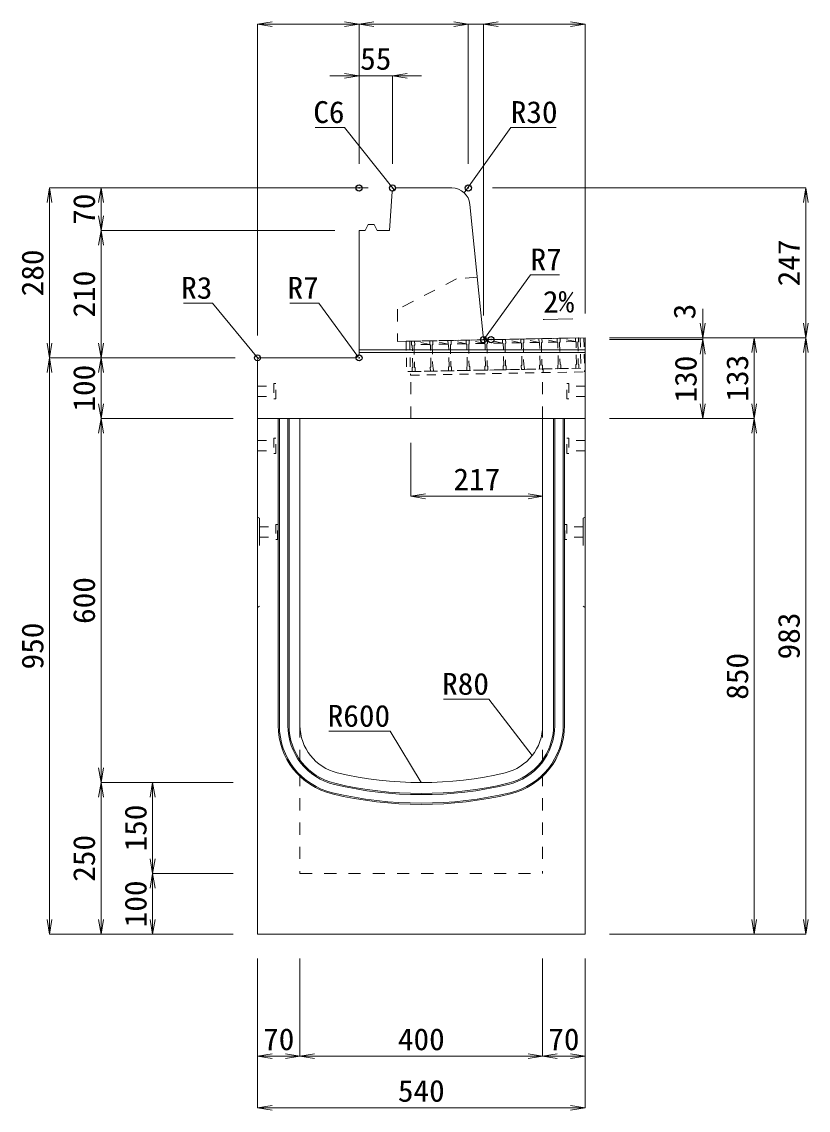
# Model space of a CAD drawing. Units: millimetres at full size; some dimension numbers follow another scale. Extents: x -18734 to 51600, y -18820 to 17820.
# Drawn here: x -5959 to -4662, y 7098 to 8892 of the extents above; entities that cross this region are included whole.
import ezdxf
from ezdxf.enums import TextEntityAlignment as Align

# ---------------------------------------------------------------- set-up
doc = ezdxf.new("R2010")
doc.units = ezdxf.units.MM
doc.header["$LTSCALE"] = 20
doc.header["$PDMODE"] = 32
doc.header["$PDSIZE"] = 10
doc.linetypes.add('USER1', pattern=[2, 1, -1])
doc.linetypes.add('USER2', pattern=[1.35, 0.75, -0.6])
for name, color, linetype, lineweight in [('インサート', 3, 'USER2', 9), ('グレーチング', 7, 'USER2', 5), ('受枠', 3, 'USER2', 9), ('寸法線', 7, 'Continuous', 13), ('引出線', 4, 'Continuous', 13), ('本体', 2, 'Continuous', 13), ('目地', 132, 'Continuous', 5)]:
    doc.layers.add(name, color=color, linetype=linetype, lineweight=lineweight)
doc.layers.add('作業エリア', color=11, linetype='Continuous')
doc.styles.add('ＭＳ 明朝', font='')
doc.styles.get('ＭＳ 明朝').set_extended_font_data('MS Mincho')

# ---------------------------------------------------------------- blocks, each defined once
blk = doc.blocks.new('open_arrow')
at = {"color": 0, "linetype": 'Continuous', "lineweight": -2}
blk.add_lwpolyline([(7.5, 1.25), (0, 0), (7.5, -1.25)], dxfattribs=at)

msp = doc.modelspace()

# ---------------------------------------------------------------- linework, layer by layer
at = {"layer": 'インサート'}
for p, q in [((-5570, 8291.66), (-5543, 8291.66)), ((-5570, 8291.66), (-5570, 8274.66)), ((-5540, 8295.66), (-5543, 8295.66)), ((-5543, 8295.66), (-5543, 8270.66)), ((-5540, 8270.66), (-5540, 8295.66)), ((-5060, 8295.66), (-5057, 8295.66)), ((-5060, 8270.66), (-5060, 8295.66)), ((-5057, 8295.66), (-5057, 8270.66)), ((-5030, 8291.66), (-5057, 8291.66)), ((-5030, 8291.66), (-5030, 8274.66)), ((-5570, 8274.66), (-5543, 8274.66)), ((-5030, 8274.66), (-5057, 8274.66)), ((-5543, 8270.66), (-5540, 8270.66)), ((-5057, 8270.66), (-5060, 8270.66)), ((-5570, 8201.66), (-5543, 8201.66)), ((-5570, 8201.66), (-5570, 8184.66)), ((-5540, 8205.66), (-5543, 8205.66)), ((-5543, 8205.66), (-5543, 8180.66)), ((-5540, 8180.66), (-5540, 8205.66)), ((-5060, 8205.66), (-5057, 8205.66)), ((-5060, 8180.66), (-5060, 8205.66)), ((-5057, 8205.66), (-5057, 8180.66)), ((-5030, 8201.66), (-5057, 8201.66)), ((-5030, 8201.66), (-5030, 8184.66)), ((-5570, 8184.66), (-5543, 8184.66)), ((-5030, 8184.66), (-5057, 8184.66)), ((-5543, 8180.66), (-5540, 8180.66)), ((-5057, 8180.66), (-5060, 8180.66)), ((-5566.8, 8059.66), (-5539.8, 8059.66)), ((-5566.8, 8059.66), (-5566.8, 8042.66)), ((-5536.8, 8063.66), (-5539.8, 8063.66)), ((-5539.8, 8063.66), (-5539.8, 8038.66)), ((-5536.8, 8038.66), (-5536.8, 8063.66)), ((-5063.2, 8063.66), (-5060.2, 8063.66)), ((-5063.2, 8038.66), (-5063.2, 8063.66)), ((-5060.2, 8063.66), (-5060.2, 8038.66)), ((-5033.2, 8059.66), (-5060.2, 8059.66)), ((-5033.2, 8059.66), (-5033.2, 8042.66)), ((-5566.8, 8042.66), (-5539.8, 8042.66)), ((-5539.8, 8038.66), (-5536.8, 8038.66)), ((-5060.2, 8038.66), (-5063.2, 8038.66)), ((-5033.2, 8042.66), (-5060.2, 8042.66))]:
    msp.add_line(p, q, dxfattribs=at)
at = {"layer": 'グレーチング'}
for p, q in [((-5316.03, 8365.63), (-5041.08, 8370.95)), ((-5285.92, 8360.21), (-5311.03, 8365.72)), ((-5255.93, 8360.79), (-5281.04, 8366.31)), ((-5255.93, 8360.79), (-5280.92, 8360.31)), ((-5225.93, 8361.37), (-5251.04, 8366.89)), ((-5225.93, 8361.37), (-5250.93, 8360.89)), ((-5195.94, 8361.95), (-5221.05, 8367.47)), ((-5195.94, 8361.95), (-5220.93, 8361.47)), ((-5165.94, 8362.53), (-5191.05, 8368.05)), ((-5165.94, 8362.53), (-5190.94, 8362.05)), ((-5135.95, 8363.11), (-5161.06, 8368.63)), ((-5135.95, 8363.11), (-5160.94, 8362.63)), ((-5105.95, 8363.69), (-5131.07, 8369.21)), ((-5105.95, 8363.69), (-5130.95, 8363.21)), ((-5075.96, 8364.27), (-5101.07, 8369.79)), ((-5075.96, 8364.27), (-5100.95, 8363.79)), ((-5045.96, 8364.85), (-5071.08, 8370.37)), ((-5045.96, 8364.85), (-5070.96, 8364.37)), ((-5285.92, 8360.21), (-5310.92, 8359.73)), ((-5315.06, 8315.64), (-5040.11, 8320.96))]:
    msp.add_line(p, q, dxfattribs=at)
for points in [[(-5316.03, 8365.63), (-5311.03, 8365.72), (-5310.92, 8359.73), (-5311.9, 8358.71), (-5311.2, 8322.71), (-5310.18, 8321.73), (-5310.06, 8315.73), (-5315.06, 8315.64), (-5315.18, 8321.64), (-5314.2, 8322.66), (-5314.9, 8358.65), (-5315.91, 8359.63)], [(-5281.2, 8323.29), (-5280.19, 8322.31), (-5280.07, 8316.31), (-5285.07, 8316.22), (-5285.18, 8322.22), (-5284.2, 8323.24), (-5284.9, 8359.23), (-5285.92, 8360.21), (-5286.04, 8366.21), (-5281.04, 8366.31), (-5280.92, 8360.31), (-5281.9, 8359.29)], [(-5251.21, 8323.87), (-5250.19, 8322.89), (-5250.08, 8316.9), (-5255.07, 8316.8), (-5255.19, 8322.8), (-5254.21, 8323.82), (-5254.91, 8359.81), (-5255.93, 8360.79), (-5256.04, 8366.79), (-5251.04, 8366.89), (-5250.93, 8360.89), (-5251.91, 8359.87)], [(-5221.22, 8324.45), (-5220.2, 8323.47), (-5220.08, 8317.48), (-5225.08, 8317.38), (-5225.2, 8323.38), (-5224.22, 8324.4), (-5224.91, 8360.39), (-5225.93, 8361.37), (-5226.05, 8367.37), (-5221.05, 8367.47), (-5220.93, 8361.47), (-5221.91, 8360.45)], [(-5191.22, 8325.04), (-5190.2, 8324.06), (-5190.09, 8318.06), (-5195.09, 8317.96), (-5195.2, 8323.96), (-5194.22, 8324.98), (-5194.92, 8360.97), (-5195.94, 8361.95), (-5196.05, 8367.95), (-5191.05, 8368.05), (-5190.94, 8362.05), (-5191.92, 8361.03)], [(-5164.23, 8325.56), (-5164.92, 8361.55), (-5165.94, 8362.53), (-5166.06, 8368.53), (-5161.06, 8368.63), (-5160.94, 8362.63), (-5161.92, 8361.61), (-5161.23, 8325.62), (-5160.21, 8324.64), (-5160.09, 8318.64), (-5165.09, 8318.54), (-5165.21, 8324.54)], [(-5134.23, 8326.14), (-5134.93, 8362.13), (-5135.95, 8363.11), (-5136.06, 8369.11), (-5131.07, 8369.21), (-5130.95, 8363.21), (-5131.93, 8362.19), (-5131.23, 8326.2), (-5130.21, 8325.22), (-5130.1, 8319.22), (-5135.1, 8319.12), (-5135.21, 8325.12)], [(-5100.95, 8363.79), (-5101.94, 8362.77), (-5101.24, 8326.78), (-5100.22, 8325.8), (-5100.1, 8319.8), (-5105.1, 8319.7), (-5105.22, 8325.7), (-5104.24, 8326.72), (-5104.93, 8362.71), (-5105.95, 8363.69), (-5106.07, 8369.69), (-5101.07, 8369.79)], [(-5070.96, 8364.37), (-5071.94, 8363.35), (-5071.24, 8327.36), (-5070.22, 8326.38), (-5070.11, 8320.38), (-5075.11, 8320.28), (-5075.22, 8326.28), (-5074.24, 8327.3), (-5074.94, 8363.29), (-5075.96, 8364.27), (-5076.08, 8370.27), (-5071.08, 8370.37)], [(-5045.11, 8320.86), (-5045.23, 8326.86), (-5044.25, 8327.88), (-5044.95, 8363.87), (-5045.96, 8364.85), (-5046.08, 8370.85), (-5041.08, 8370.95), (-5040.97, 8364.95), (-5041.95, 8363.93), (-5041.25, 8327.94), (-5040.23, 8326.96), (-5040.11, 8320.96)]]:
    msp.add_lwpolyline(points, close=True, dxfattribs=at)
at = {"layer": '作業エリア'}
for p in [(-5402.5, 8618.16), (-5402.5, 8618.16), (-5347.5, 8618.16), (-5222.5, 8618.16), (-5197.5, 8368.16), (-5185, 8368.16), (-5570, 8338.16), (-5402.5, 8338.16)]:
    msp.add_point(p, dxfattribs=at)
at = {"layer": '受枠'}
for p, q in [((-5325.03, 8365.45), (-5032.08, 8371.12)), ((-5325.03, 8365.45), (-5324.06, 8315.46)), ((-5319.03, 8365.57), (-5317.95, 8309.58)), ((-5038.08, 8371.01), (-5037.11, 8321.02)), ((-5032.08, 8371.12), (-5031, 8315.13)), ((-5037.11, 8321.02), (-5324.06, 8315.46)), ((-5317.95, 8309.58), (-5031, 8315.13))]:
    msp.add_line(p, q, dxfattribs=at)
at = {"layer": '受枠', "linetype": 'Continuous'}
msp.add_line((-5099.1, 8319.82), (-5098.99, 8313.82), dxfattribs=at)
at = {"layer": '寸法線'}
for p, q in [((-5570, 8888.12), (-5402.5, 8888.12)), ((-5570, 8375.16), (-5570, 8888.12)), ((-5402.5, 8658.16), (-5402.5, 8888.12)), ((-5402.5, 8888.12), (-5222.5, 8888.12)), ((-5402.5, 8658.16), (-5402.5, 8888.12)), ((-5270.5, 8888.12), (-5149.5, 8888.12)), ((-5222.5, 8658.16), (-5222.5, 8888.12)), ((-5222.5, 8658.16), (-5222.5, 8888.12)), ((-5197.5, 8408.16), (-5197.5, 8888.12)), ((-5197.5, 8888.12), (-5030, 8888.12)), ((-5197.5, 8408.16), (-5197.5, 8888.12)), ((-5030, 8411.16), (-5030, 8888.12)), ((-5450.5, 8803.12), (-5299.5, 8803.12)), ((-5402.5, 8658.16), (-5402.5, 8803.12)), ((-5347.5, 8658.16), (-5347.5, 8803.12)), ((-5912.94, 8618.16), (-5912.94, 8338.16)), ((-5387.5, 8618.16), (-5912.94, 8618.16)), ((-5827.94, 8618.16), (-5827.94, 8548.16)), ((-5387.5, 8618.16), (-5827.94, 8618.16)), ((-5182.5, 8618.16), (-4666.22, 8618.16)), ((-4666.22, 8371.16), (-4666.22, 8618.16)), ((-5442.5, 8548.16), (-5827.94, 8548.16)), ((-5827.94, 8548.16), (-5827.94, 8338.16)), ((-5442.5, 8548.16), (-5827.94, 8548.16)), ((-4836.22, 8419.16), (-4836.22, 8320.16)), ((-4990, 8371.16), (-4836.22, 8371.16)), ((-4990, 8371.16), (-4751.22, 8371.16)), ((-4990, 8371.16), (-4666.22, 8371.16)), ((-4990, 8371.16), (-4666.22, 8371.16)), ((-4990, 8368.16), (-4836.22, 8368.16)), ((-4990, 8368.16), (-4836.22, 8368.16)), ((-4836.22, 8368.16), (-4836.22, 8238.16)), ((-4751.22, 8371.16), (-4751.22, 8238.16)), ((-4666.22, 8371.16), (-4666.22, 7388.16)), ((-5607, 8338.16), (-5912.94, 8338.16)), ((-5912.94, 7388.16), (-5912.94, 8338.16)), ((-5607, 8338.16), (-5912.94, 8338.16)), ((-5827.94, 8338.16), (-5827.94, 8238.16)), ((-5607, 8338.16), (-5827.94, 8338.16)), ((-5610, 8338.16), (-5827.94, 8338.16)), ((-5610, 8238.16), (-5827.94, 8238.16)), ((-5827.94, 8238.16), (-5827.94, 7638.16)), ((-5610, 8238.16), (-5827.94, 8238.16)), ((-4990, 8238.16), (-4836.22, 8238.16)), ((-4990, 8238.16), (-4751.22, 8238.16)), ((-4990, 8238.16), (-4751.22, 8238.16)), ((-4751.22, 8238.16), (-4751.22, 7388.16)), ((-5317, 8198.16), (-5317, 8110)), ((-5317, 8110), (-5100, 8110)), ((-5610, 7638.16), (-5827.94, 7638.16)), ((-5827.94, 7388.16), (-5827.94, 7638.16)), ((-5610, 7638.16), (-5827.94, 7638.16)), ((-5742.94, 7638.16), (-5742.94, 7488.16)), ((-5610, 7638.16), (-5742.94, 7638.16)), ((-5610, 7488.16), (-5742.94, 7488.16)), ((-5742.94, 7488.16), (-5742.94, 7388.16)), ((-5610, 7488.16), (-5742.94, 7488.16)), ((-5610, 7388.16), (-5912.94, 7388.16)), ((-5610, 7388.16), (-5827.94, 7388.16)), ((-5610, 7388.16), (-5742.94, 7388.16)), ((-4990, 7388.16), (-4751.22, 7388.16)), ((-4990, 7388.16), (-4666.22, 7388.16)), ((-5570, 7348.16), (-5570, 7187.01)), ((-5570, 7348.16), (-5570, 7102.01)), ((-5500, 7348.16), (-5500, 7187.01)), ((-5500, 7348.16), (-5500, 7187.01)), ((-5100, 7348.16), (-5100, 7187.01)), ((-5100, 7348.16), (-5100, 7187.01)), ((-5030, 7348.16), (-5030, 7187.01)), ((-5030, 7348.16), (-5030, 7102.01)), ((-5570, 7187.01), (-5500, 7187.01)), ((-5500, 7187.01), (-5100, 7187.01)), ((-5100, 7187.01), (-5030, 7187.01)), ((-5570, 7102.01), (-5030, 7102.01))]:
    msp.add_line(p, q, dxfattribs=at)
at = {"layer": '引出線'}
for points in [[(-5344.71, 8615.17), (-5426.59, 8718.1), (-5474.93, 8718.1)], [(-5229.52, 8610.41), (-5152.6, 8718.1), (-5077.92, 8718.1)], [(-5195.86, 8369.97), (-5120, 8475.18), (-5072.07, 8475.18)], [(-5569.12, 8337.29), (-5644.38, 8428.46), (-5692.11, 8428.46)], [(-5404.55, 8340.21), (-5469.03, 8428.46), (-5516.96, 8428.46)], [(-5098.86, 8401.42), (-5050.15, 8402.4), (-5098.89, 8401.42)], [(-5117.24, 7682.59), (-5188.5, 7775.69), (-5263.17, 7775.69)], [(-5300, 7638.16), (-5351.37, 7722.91), (-5452.37, 7722.91)]]:
    msp.add_lwpolyline(points, dxfattribs=at)
at = {"layer": '本体'}
for p, q in [((-5352.5, 8548.16), (-5347.93, 8612.18)), ((-5347.93, 8612.18), (-5341.5, 8618.16)), ((-5249.65, 8618.16), (-5341.5, 8618.16)), ((-5198.13, 8374.47), (-5219.8, 8591.15)), ((-5392.5, 8548.16), (-5387.5, 8558.16)), ((-5387.5, 8558.16), (-5377.5, 8558.16)), ((-5377.5, 8558.16), (-5372.5, 8548.16)), ((-5402.5, 8548.16), (-5402.5, 8345.16)), ((-5402.5, 8548.16), (-5392.5, 8548.16)), ((-5372.5, 8548.16), (-5352.5, 8548.16)), ((-5185, 8368.16), (-5191.17, 8368.16)), ((-5185, 8368.16), (-5030, 8371.16)), ((-5030, 8238.16), (-5030, 8371.16)), ((-5570, 8335.16), (-5570, 8238.16)), ((-5409.5, 8338.16), (-5567, 8338.16)), ((-5570, 8238.16), (-5570, 7388.16)), ((-5500, 8238.16), (-5570, 8238.16)), ((-5030, 8238.16), (-5570, 8238.16)), ((-5500, 8238.16), (-5500, 7732.2)), ((-5100, 7732.2), (-5100, 8238.16)), ((-5030, 8238.16), (-5100, 8238.16)), ((-5030, 7388.16), (-5030, 8238.16)), ((-5570, 7388.16), (-5030, 7388.16))]:
    msp.add_line(p, q, dxfattribs=at)
at = {"layer": '本体', "linetype": 'USER1'}
for p, q in [((-5207.8, 8471.16), (-5242, 8468.16)), ((-5242, 8468.16), (-5339, 8418.16)), ((-5339, 8418.16), (-5339, 8365.18)), ((-5339, 8365.18), (-5185, 8368.16)), ((-5317, 8238.16), (-5317, 8315.6)), ((-5100, 8238.16), (-5100, 8319.8))]:
    msp.add_line(p, q, dxfattribs=at)
at = {"layer": '本体', "lineweight": 9}
for p, q in [((-5570, 8075.66), (-5566.8, 8073.66)), ((-5566.8, 8073.66), (-5566.8, 8028.66)), ((-5030, 8075.66), (-5033.2, 8073.66)), ((-5033.2, 8073.66), (-5033.2, 8028.66)), ((-5566.8, 7928.66), (-5570, 7926.66)), ((-5033.2, 7928.66), (-5030, 7926.66))]:
    msp.add_line(p, q, dxfattribs=at)
at = {"layer": '本体', "linetype": 'USER1', "lineweight": 15}
for p, q in [((-5500, 7732.2), (-5500, 7488.16)), ((-5100, 7732.2), (-5100, 7488.16)), ((-5500, 7488.16), (-5100, 7488.16))]:
    msp.add_line(p, q, dxfattribs=at)
at = {"layer": '本体'}
for centre, radius, start, end in [((-5249.65, 8588.16), 30, 5.71059, 90), ((-5191.17, 8375.16), 7, 185.71059, 270), ((-5409.5, 8345.16), 7, 270, 0), ((-5567, 8335.16), 3, 90, 180), ((-5420, 7732.2), 80, 180, 256.65764), ((-5180, 7732.2), 80, 283.34236, 0), ((-5300, 8238.16), 600, 256.65764, 283.34236)]:
    msp.add_arc(centre, radius, start, end, dxfattribs=at)
at = {"layer": '目地'}
for p, q in [((-5030, 8351.16), (-5402.5, 8351.16)), ((-5030, 8347.16), (-5402.5, 8347.16)), ((-5536, 8238.16), (-5536, 7732.2)), ((-5534, 8238.16), (-5534, 7732.2)), ((-5520, 8238.16), (-5520, 7732.2)), ((-5518, 8238.16), (-5518, 7732.2)), ((-5082, 7732.2), (-5082, 8238.16)), ((-5080, 7732.2), (-5080, 8238.16)), ((-5066, 7732.2), (-5066, 8238.16)), ((-5064, 7732.2), (-5064, 8238.16))]:
    msp.add_line(p, q, dxfattribs=at)
for centre, radius, start, end in [((-5420, 7732.2), 116, 180, 256.65764), ((-5420, 7732.2), 114, 180, 256.65764), ((-5420, 7732.2), 100, 180, 256.65764), ((-5420, 7732.2), 98, 180, 256.65764), ((-5180, 7732.2), 98, 283.34236, 0), ((-5180, 7732.2), 100, 283.34236, 0), ((-5180, 7732.2), 114, 283.34236, 360), ((-5180, 7732.2), 116, 283.34236, 360), ((-5300, 8238.16), 620, 256.65764, 283.34236), ((-5300, 8238.16), 618, 256.65764, 283.34236), ((-5300, 8238.16), 636, 256.65764, 283.34236), ((-5300, 8238.16), 634, 256.65764, 283.34236)]:
    msp.add_arc(centre, radius, start, end, dxfattribs=at)

# ---------------------------------------------------------------- block references
at = {"layer": '寸法線', "xscale": 3.2, "yscale": 3.2}
for p in [(-5570, 8888.12), (-5402.5, 8888.12), (-5197.5, 8888.12), (-5197.5, 8888.12), (-5347.5, 8803.12), (-5317, 8110), (-5570, 7187.01), (-5500, 7187.01), (-5100, 7187.01), (-5570, 7102.01)]:
    msp.add_blockref('open_arrow', p, dxfattribs=at)
for p, rotation in [((-5402.5, 8888.12), 180), ((-5222.5, 8888.12), 180), ((-5222.5, 8888.12), 180), ((-5030, 8888.12), 180), ((-5402.5, 8803.12), 180), ((-5912.94, 8618.16), 270), ((-5827.94, 8618.16), 270), ((-4666.22, 8618.16), 270), ((-5827.94, 8548.16), 90), ((-5827.94, 8548.16), 270), ((-4836.22, 8371.16), 90), ((-4666.22, 8371.16), 90), ((-5912.94, 8338.16), 90), ((-5827.94, 8338.16), 90), ((-4836.22, 8368.16), 270), ((-4836.22, 8368.16), 270), ((-4751.22, 8371.16), 270), ((-4666.22, 8371.16), 270), ((-5912.94, 8338.16), 270), ((-5827.94, 8338.16), 270), ((-5827.94, 8238.16), 90), ((-4836.22, 8238.16), 90), ((-4751.22, 8238.16), 90), ((-5827.94, 8238.16), 270), ((-4751.22, 8238.16), 270), ((-5100, 8110), 180), ((-5827.94, 7638.16), 90), ((-5827.94, 7638.16), 270), ((-5742.94, 7638.16), 270), ((-5742.94, 7488.16), 90), ((-5742.94, 7488.16), 270), ((-5912.94, 7388.16), 90), ((-5827.94, 7388.16), 90), ((-5742.94, 7388.16), 90), ((-4751.22, 7388.16), 90), ((-4666.22, 7388.16), 90), ((-5500, 7187.01), 180), ((-5100, 7187.01), 180), ((-5030, 7187.01), 180), ((-5030, 7102.01), 180)]:
    msp.add_blockref('open_arrow', p, dxfattribs=dict(at, rotation=rotation))
at = {"layer": '引出線'}
for p, xscale, yscale, rotation in [((-5344.71, 8615.17), 0.16, 0.16, 128.5), ((-5229.52, 8610.41), 0.16, 0.16, 54.5), ((-5098.86, 8401.42), 0.16, 0.16, 1.1), ((-5195.86, 8369.97), 0.16, 0.16, 54.2), ((-5569.12, 8337.29), 0.16, 0.16, 129.5), ((-5404.55, 8340.21), 0.16, 0.16, 126.2), ((-5117.24, 7682.59), 0.133, 0.133, 127.4), ((-5300, 7638.16), 0.133, 0.133, 121.2)]:
    msp.add_blockref('open_arrow', p, dxfattribs=dict(at, xscale=xscale, yscale=yscale, rotation=rotation))

# ---------------------------------------------------------------- texts
at = {"layer": '寸法線', "style": 'ＭＳ 明朝', "width": 1.05}
for s, p in [('55', (-5375, 8831.12)), ('217', (-5208.5, 8138)), ('70', (-5535, 7215.01)), ('400', (-5300, 7215.01)), ('70', (-5065, 7215.01)), ('540', (-5300, 7130.01))]:
    msp.add_text(s, height=36.03, dxfattribs=at).set_placement(p, align=Align.MIDDLE_CENTER)
for s, p in [('70', (-5855.94, 8583.16)), ('247', (-4694.22, 8494.66)), ('280', (-5940.94, 8478.16)), ('210', (-5855.94, 8443.16)), ('3', (-4866.22, 8414.5)), ('130', (-4864.22, 8303.16)), ('133', (-4779.22, 8304.66)), ('100', (-5855.94, 8288.16)), ('600', (-5855.94, 7938.16)), ('983', (-4694.22, 7879.66)), ('950', (-5940.94, 7863.16)), ('850', (-4779.22, 7813.16)), ('150', (-5770.94, 7563.16)), ('250', (-5855.94, 7513.16)), ('100', (-5770.94, 7438.16))]:
    msp.add_text(s, height=36.03, rotation=90, dxfattribs=at).set_placement(p, align=Align.MIDDLE_CENTER)
at = {"layer": '引出線', "style": 'ＭＳ 明朝', "width": 1.05}
for s, p in [('C6', (-5426.59, 8761.3)), ('R3', (-5644.38, 8471.66)), ('R7', (-5469.03, 8471.66)), ('R80', (-5188.5, 7818.89)), ('R600', (-5351.37, 7766.11))]:
    msp.add_text(s, height=36.03, dxfattribs=at).set_placement(p, align=Align.TOP_RIGHT)
for s, p in [('R30', (-5152.6, 8761.3)), ('R7', (-5120, 8518.38))]:
    msp.add_text(s, height=36.03, dxfattribs=at).set_placement(p, align=Align.TOP_LEFT)
msp.add_text('2%', height=36.03, rotation=1.146, dxfattribs=at).set_placement((-5099.83, 8448.32), align=Align.TOP_LEFT)

doc.saveas('drawing.dxf')
